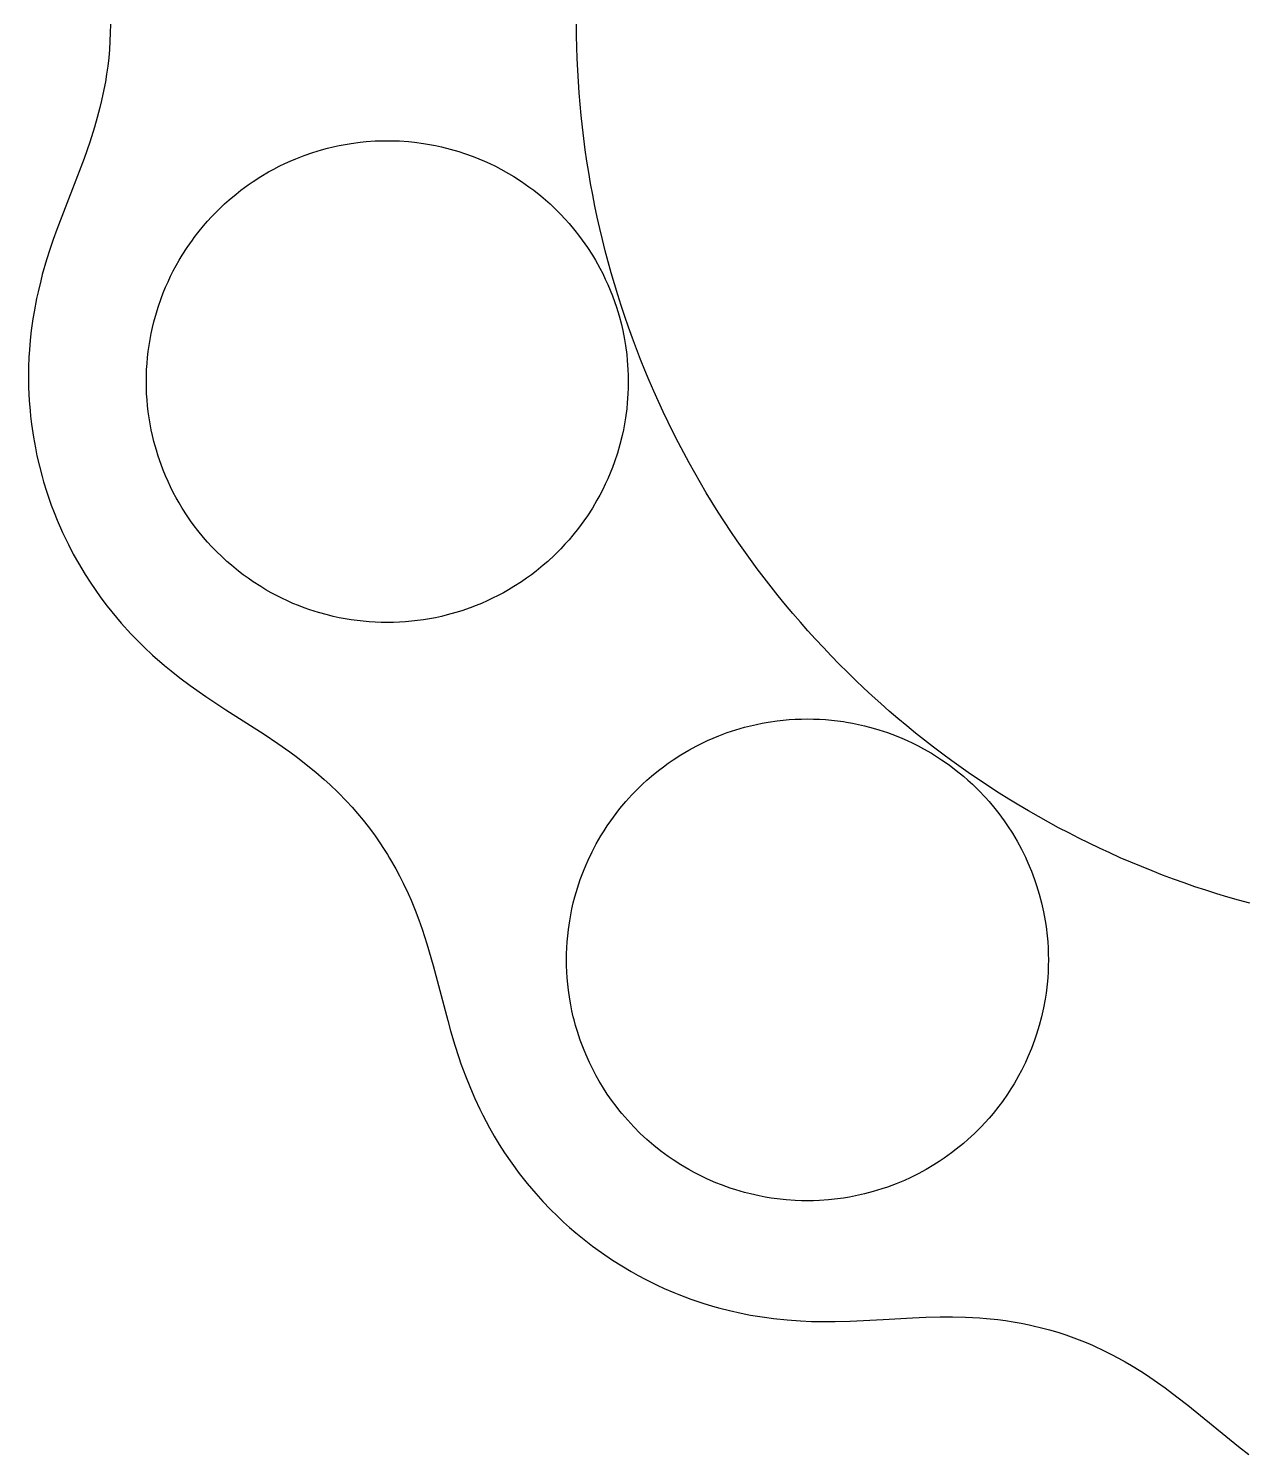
# Model space of a CAD drawing. Header units: metres. Extents: x -0.84 to 0.92, y -0.92 to 0.92.
# Drawn here: x -0.841 to -0.106, y -0.866 to -0.003 of the extents above; entities that cross this region are included whole.
import ezdxf

# ---------------------------------------------------------------- set-up
doc = ezdxf.new("R2010")
doc.units = ezdxf.units.M

msp = doc.modelspace()

# ---------------------------------------------------------------- linework, layer by layer
for p, q in [((-0.79166, 0), (-0.79172, -0.00514)), ((-0.50946, -0.00691), (-0.50951, 0)), ((-0.79172, -0.00514), (-0.79192, -0.01025)), ((-0.50934, -0.01384), (-0.50946, -0.00691)), ((-0.79225, -0.01534), (-0.79269, -0.02034)), ((-0.79192, -0.01025), (-0.79225, -0.01534)), ((-0.50911, -0.02077), (-0.50934, -0.01384)), ((-0.79327, -0.02528), (-0.79395, -0.03011)), ((-0.79269, -0.02034), (-0.79327, -0.02528)), ((-0.5088, -0.02768), (-0.50911, -0.02077)), ((-0.79395, -0.03011), (-0.79471, -0.03484)), ((-0.50842, -0.03461), (-0.5088, -0.02768)), ((-0.79556, -0.03943), (-0.79698, -0.0461)), ((-0.79471, -0.03484), (-0.79556, -0.03943)), ((-0.50794, -0.0415), (-0.50842, -0.03461)), ((-0.50737, -0.04842), (-0.50794, -0.0415)), ((-0.79799, -0.05035), (-0.79961, -0.0565)), ((-0.79698, -0.0461), (-0.79799, -0.05035)), ((-0.50673, -0.05531), (-0.50737, -0.04842)), ((-0.79961, -0.0565), (-0.80127, -0.06233)), ((-0.50598, -0.06219), (-0.50673, -0.05531)), ((-0.80127, -0.06233), (-0.80415, -0.0714)), ((-0.50516, -0.06908), (-0.50598, -0.06219)), ((-0.80415, -0.0714), (-0.80762, -0.08131)), ((-0.67433, -0.07941), (-0.66913, -0.07761)), ((-0.66913, -0.07761), (-0.66386, -0.076)), ((-0.66386, -0.076), (-0.66034, -0.07506)), ((-0.66034, -0.07506), (-0.65677, -0.07419)), ((-0.65677, -0.07419), (-0.65318, -0.07341)), ((-0.65318, -0.07341), (-0.64958, -0.07272)), ((-0.64958, -0.07272), (-0.64597, -0.07213)), ((-0.64597, -0.07213), (-0.64052, -0.0714)), ((-0.64052, -0.0714), (-0.63687, -0.07103)), ((-0.63687, -0.07103), (-0.63139, -0.07065)), ((-0.63139, -0.07065), (-0.62773, -0.07051)), ((-0.62773, -0.07051), (-0.62407, -0.07047)), ((-0.62407, -0.07047), (-0.62041, -0.07051)), ((-0.62041, -0.07051), (-0.61674, -0.07065)), ((-0.61674, -0.07065), (-0.61125, -0.07103)), ((-0.61125, -0.07103), (-0.6076, -0.0714)), ((-0.6076, -0.0714), (-0.60216, -0.07213)), ((-0.60216, -0.07213), (-0.59854, -0.07272)), ((-0.59854, -0.07272), (-0.59494, -0.07341)), ((-0.59494, -0.07341), (-0.59135, -0.07419)), ((-0.59135, -0.07419), (-0.58603, -0.07552)), ((-0.58603, -0.07552), (-0.58075, -0.07706)), ((-0.58075, -0.07706), (-0.57725, -0.07819)), ((-0.50424, -0.07594), (-0.50516, -0.06908)), ((-0.50325, -0.08279), (-0.50424, -0.07594)), ((-0.80762, -0.08131), (-0.82408, -0.12413)), ((-0.6927, -0.08763), (-0.68945, -0.08595)), ((-0.68945, -0.08595), (-0.68616, -0.08435)), ((-0.68616, -0.08435), (-0.68282, -0.08282)), ((-0.68282, -0.08282), (-0.67944, -0.08139)), ((-0.67944, -0.08139), (-0.67433, -0.07941)), ((-0.57725, -0.07819), (-0.57208, -0.08005)), ((-0.57208, -0.08005), (-0.56868, -0.08139)), ((-0.56868, -0.08139), (-0.56531, -0.08282)), ((-0.56531, -0.08282), (-0.56197, -0.08435)), ((-0.56197, -0.08435), (-0.55867, -0.08595)), ((-0.55867, -0.08595), (-0.55542, -0.08763)), ((-0.50217, -0.08963), (-0.50325, -0.08279)), ((-0.70528, -0.09517), (-0.70065, -0.09219)), ((-0.70065, -0.09219), (-0.69592, -0.0894)), ((-0.69592, -0.0894), (-0.6927, -0.08763)), ((-0.55542, -0.08763), (-0.55061, -0.09032)), ((-0.55061, -0.09032), (-0.54747, -0.09219)), ((-0.54747, -0.09219), (-0.54285, -0.09517)), ((-0.50099, -0.09647), (-0.50217, -0.08963)), ((-0.71982, -0.10631), (-0.71561, -0.10278)), ((-0.71561, -0.10278), (-0.71272, -0.10051)), ((-0.71272, -0.10051), (-0.7083, -0.09726)), ((-0.7083, -0.09726), (-0.70528, -0.09517)), ((-0.54285, -0.09517), (-0.53834, -0.09833)), ((-0.53834, -0.09833), (-0.53542, -0.10051)), ((-0.53542, -0.10051), (-0.53111, -0.10394)), ((-0.49974, -0.10327), (-0.50099, -0.09647)), ((-0.4984, -0.11006), (-0.49974, -0.10327)), ((-0.72653, -0.11253), (-0.72255, -0.10875)), ((-0.72255, -0.10875), (-0.71982, -0.10631)), ((-0.53111, -0.10394), (-0.52832, -0.10631)), ((-0.52832, -0.10631), (-0.52557, -0.10875)), ((-0.52557, -0.10875), (-0.5229, -0.11125)), ((-0.5229, -0.11125), (-0.51901, -0.11514)), ((-0.49698, -0.11685), (-0.4984, -0.11006)), ((-0.73526, -0.12195), (-0.73285, -0.11917)), ((-0.73285, -0.11917), (-0.73038, -0.11647)), ((-0.73038, -0.11647), (-0.72653, -0.11253)), ((-0.51901, -0.11514), (-0.51651, -0.11781)), ((-0.51651, -0.11781), (-0.51407, -0.12056)), ((-0.51407, -0.12056), (-0.51054, -0.12477)), ((-0.49547, -0.12361), (-0.49698, -0.11685)), ((-0.82408, -0.12413), (-0.82626, -0.13025)), ((-0.74205, -0.13059), (-0.74097, -0.1291)), ((-0.74097, -0.1291), (-0.73874, -0.12621)), ((-0.73874, -0.12621), (-0.73526, -0.12195)), ((-0.51054, -0.12477), (-0.50827, -0.12765)), ((-0.50827, -0.12765), (-0.50609, -0.13059)), ((-0.49387, -0.13034), (-0.49547, -0.12361)), ((-0.82834, -0.13641), (-0.83031, -0.14262)), ((-0.82626, -0.13025), (-0.82834, -0.13641)), ((-0.74817, -0.13971), (-0.74519, -0.13509)), ((-0.74519, -0.13509), (-0.74205, -0.13059)), ((-0.50609, -0.13059), (-0.50293, -0.13509)), ((-0.50293, -0.13509), (-0.49995, -0.13971)), ((-0.49219, -0.13707), (-0.49387, -0.13034)), ((-0.49043, -0.14377), (-0.49219, -0.13707)), ((-0.83031, -0.14262), (-0.83286, -0.15149)), ((-0.75359, -0.14928), (-0.75186, -0.14604)), ((-0.75186, -0.14604), (-0.75006, -0.14285)), ((-0.75006, -0.14285), (-0.74817, -0.13971)), ((-0.49995, -0.13971), (-0.49808, -0.14285)), ((-0.49808, -0.14285), (-0.49539, -0.14766)), ((-0.48857, -0.15044), (-0.49043, -0.14377)), ((-0.83286, -0.15149), (-0.83386, -0.15537)), ((-0.75679, -0.15587), (-0.75523, -0.15256)), ((-0.75523, -0.15256), (-0.75359, -0.14928)), ((-0.49539, -0.14766), (-0.49371, -0.15091)), ((-0.49371, -0.15091), (-0.49211, -0.15421)), ((-0.49211, -0.15421), (-0.49058, -0.15755)), ((-0.48665, -0.15709), (-0.48857, -0.15044)), ((-0.83543, -0.16194), (-0.8363, -0.16595)), ((-0.83386, -0.15537), (-0.83543, -0.16194)), ((-0.76097, -0.16605), (-0.75966, -0.16261)), ((-0.75966, -0.16261), (-0.75827, -0.15923)), ((-0.75827, -0.15923), (-0.75679, -0.15587)), ((-0.49058, -0.15755), (-0.48915, -0.16092)), ((-0.48915, -0.16092), (-0.48781, -0.16432)), ((-0.48463, -0.16371), (-0.48665, -0.15709)), ((-0.48253, -0.17032), (-0.48463, -0.16371)), ((-0.8363, -0.16595), (-0.83786, -0.17416)), ((-0.76385, -0.17474), (-0.76276, -0.17123)), ((-0.76276, -0.17123), (-0.76097, -0.16605)), ((-0.48781, -0.16432), (-0.48654, -0.16777)), ((-0.48654, -0.16777), (-0.48537, -0.17123)), ((-0.48537, -0.17123), (-0.48377, -0.1765)), ((-0.48035, -0.17689), (-0.48253, -0.17032)), ((-0.83855, -0.17835), (-0.83952, -0.18544)), ((-0.83786, -0.17416), (-0.83855, -0.17835)), ((-0.76619, -0.18359), (-0.76532, -0.18004)), ((-0.76532, -0.18004), (-0.76385, -0.17474)), ((-0.48377, -0.1765), (-0.48238, -0.18181)), ((-0.47809, -0.18344), (-0.48035, -0.17689)), ((-0.83952, -0.18544), (-0.84015, -0.19124)), ((-0.76765, -0.19078), (-0.76697, -0.18718)), ((-0.76697, -0.18718), (-0.76619, -0.18359)), ((-0.48238, -0.18181), (-0.48155, -0.18538)), ((-0.48155, -0.18538), (-0.48048, -0.19078)), ((-0.47574, -0.18996), (-0.47809, -0.18344)), ((-0.84065, -0.19713), (-0.84093, -0.2016)), ((-0.84015, -0.19124), (-0.84065, -0.19713)), ((-0.76916, -0.20167), (-0.76875, -0.19803)), ((-0.76875, -0.19803), (-0.76825, -0.1944)), ((-0.76825, -0.1944), (-0.76765, -0.19078)), ((-0.48048, -0.19078), (-0.47989, -0.1944)), ((-0.47989, -0.1944), (-0.47916, -0.19984)), ((-0.47331, -0.19644), (-0.47574, -0.18996)), ((-0.4708, -0.2029), (-0.47331, -0.19644)), ((-0.84093, -0.2016), (-0.84116, -0.20764)), ((-0.76971, -0.20898), (-0.76948, -0.20532)), ((-0.76948, -0.20532), (-0.76916, -0.20167)), ((-0.47916, -0.19984), (-0.47879, -0.20349)), ((-0.47879, -0.20349), (-0.47841, -0.20898)), ((-0.46822, -0.20932), (-0.4708, -0.2029)), ((-0.84116, -0.20764), (-0.84122, -0.21222)), ((-0.84122, -0.21222), (-0.84122, -0.2153)), ((-0.84122, -0.2153), (-0.84113, -0.21994)), ((-0.7699, -0.21631), (-0.76985, -0.21265)), ((-0.76985, -0.21265), (-0.76971, -0.20898)), ((-0.47841, -0.20898), (-0.47827, -0.21265)), ((-0.47827, -0.21265), (-0.47823, -0.21631)), ((-0.46555, -0.21571), (-0.46822, -0.20932)), ((-0.46278, -0.22206), (-0.46555, -0.21571)), ((-0.84113, -0.21994), (-0.84076, -0.22775)), ((-0.76985, -0.21997), (-0.7699, -0.21631)), ((-0.76971, -0.22363), (-0.76985, -0.21997)), ((-0.76948, -0.22729), (-0.76971, -0.22363)), ((-0.47841, -0.22363), (-0.47879, -0.22911)), ((-0.47827, -0.21997), (-0.47841, -0.22363)), ((-0.47823, -0.21631), (-0.47827, -0.21997)), ((-0.45996, -0.22839), (-0.46278, -0.22206)), ((-0.84076, -0.22775), (-0.84026, -0.23407)), ((-0.76916, -0.23094), (-0.76948, -0.22729)), ((-0.76875, -0.23459), (-0.76916, -0.23094)), ((-0.47916, -0.23276), (-0.47989, -0.23821)), ((-0.47879, -0.22911), (-0.47916, -0.23276)), ((-0.45705, -0.23468), (-0.45996, -0.22839)), ((-0.84026, -0.23407), (-0.83995, -0.23723)), ((-0.83995, -0.23723), (-0.83939, -0.242)), ((-0.76825, -0.23821), (-0.76875, -0.23459)), ((-0.76765, -0.24182), (-0.76825, -0.23821)), ((-0.47989, -0.23821), (-0.48048, -0.24182)), ((-0.45406, -0.24092), (-0.45705, -0.23468)), ((-0.45099, -0.24713), (-0.45406, -0.24092)), ((-0.83939, -0.242), (-0.83823, -0.24997)), ((-0.83823, -0.24997), (-0.83708, -0.25635)), ((-0.76697, -0.24542), (-0.76765, -0.24182)), ((-0.76619, -0.24901), (-0.76697, -0.24542)), ((-0.76532, -0.25258), (-0.76619, -0.24901)), ((-0.48195, -0.24901), (-0.48328, -0.25435)), ((-0.48117, -0.24542), (-0.48195, -0.24901)), ((-0.48048, -0.24182), (-0.48117, -0.24542)), ((-0.44784, -0.25331), (-0.45099, -0.24713)), ((-0.83708, -0.25635), (-0.83609, -0.26114)), ((-0.76385, -0.25787), (-0.76532, -0.25258)), ((-0.76276, -0.26137), (-0.76385, -0.25787)), ((-0.48328, -0.25435), (-0.48482, -0.25963)), ((-0.44463, -0.25943), (-0.44784, -0.25331)), ((-0.83609, -0.26114), (-0.83462, -0.2675)), ((-0.83462, -0.2675), (-0.83296, -0.27383)), ((-0.76097, -0.26657), (-0.76276, -0.26137)), ((-0.75966, -0.26999), (-0.76097, -0.26657)), ((-0.48654, -0.26485), (-0.48781, -0.26828)), ((-0.48482, -0.25963), (-0.48654, -0.26485)), ((-0.44133, -0.26553), (-0.44463, -0.25943)), ((-0.43796, -0.27158), (-0.44133, -0.26553)), ((-0.83296, -0.27383), (-0.83206, -0.27699)), ((-0.75827, -0.27338), (-0.75966, -0.26999)), ((-0.75679, -0.27673), (-0.75827, -0.27338)), ((-0.49058, -0.27505), (-0.49211, -0.2784)), ((-0.48915, -0.27168), (-0.49058, -0.27505)), ((-0.48781, -0.26828), (-0.48915, -0.27168)), ((-0.43451, -0.27757), (-0.43796, -0.27158)), ((-0.83206, -0.27699), (-0.83012, -0.28326)), ((-0.83012, -0.28326), (-0.82745, -0.29102)), ((-0.75523, -0.28004), (-0.75679, -0.27673)), ((-0.75359, -0.28332), (-0.75523, -0.28004)), ((-0.75186, -0.28656), (-0.75359, -0.28332)), ((-0.49371, -0.28169), (-0.49539, -0.28494)), ((-0.49211, -0.2784), (-0.49371, -0.28169)), ((-0.43098, -0.28354), (-0.43451, -0.27757)), ((-0.42738, -0.28946), (-0.43098, -0.28354)), ((-0.82745, -0.29102), (-0.82571, -0.29561)), ((-0.75006, -0.28975), (-0.75186, -0.28656)), ((-0.74817, -0.29289), (-0.75006, -0.28975)), ((-0.74519, -0.29752), (-0.74817, -0.29289)), ((-0.49995, -0.29289), (-0.50293, -0.29752)), ((-0.49716, -0.28816), (-0.49995, -0.29289)), ((-0.49539, -0.28494), (-0.49716, -0.28816)), ((-0.42371, -0.29533), (-0.42738, -0.28946)), ((-0.82571, -0.29561), (-0.82388, -0.30017)), ((-0.82388, -0.30017), (-0.82062, -0.30765)), ((-0.74312, -0.30054), (-0.74519, -0.29752)), ((-0.74097, -0.3035), (-0.74312, -0.30054)), ((-0.50502, -0.30054), (-0.50827, -0.30496)), ((-0.50293, -0.29752), (-0.50502, -0.30054)), ((-0.41995, -0.30115), (-0.42371, -0.29533)), ((-0.41614, -0.30693), (-0.41995, -0.30115)), ((-0.82062, -0.30765), (-0.81711, -0.31496)), ((-0.73874, -0.30641), (-0.74097, -0.3035)), ((-0.73526, -0.31067), (-0.73874, -0.30641)), ((-0.73285, -0.31343), (-0.73526, -0.31067)), ((-0.5117, -0.30927), (-0.51407, -0.31206)), ((-0.50827, -0.30496), (-0.5117, -0.30927)), ((-0.41225, -0.31267), (-0.41614, -0.30693)), ((-0.81711, -0.31496), (-0.81413, -0.32068)), ((-0.73038, -0.31613), (-0.73285, -0.31343)), ((-0.72783, -0.31877), (-0.73038, -0.31613)), ((-0.72389, -0.32262), (-0.72783, -0.31877)), ((-0.51901, -0.31746), (-0.5229, -0.32135)), ((-0.51651, -0.31479), (-0.51901, -0.31746)), ((-0.51407, -0.31206), (-0.51651, -0.31479)), ((-0.40828, -0.31834), (-0.41225, -0.31267)), ((-0.40424, -0.32398), (-0.40828, -0.31834)), ((-0.81413, -0.32068), (-0.81102, -0.32626)), ((-0.81102, -0.32626), (-0.80695, -0.33307)), ((-0.72119, -0.32509), (-0.72389, -0.32262)), ((-0.71843, -0.3275), (-0.72119, -0.32509)), ((-0.71417, -0.33098), (-0.71843, -0.3275)), ((-0.52971, -0.3275), (-0.53397, -0.33098)), ((-0.52693, -0.32509), (-0.52971, -0.3275)), ((-0.5229, -0.32135), (-0.52693, -0.32509)), ((-0.40013, -0.32954), (-0.40424, -0.32398)), ((-0.80695, -0.33307), (-0.80354, -0.33836)), ((-0.71126, -0.33321), (-0.71417, -0.33098)), ((-0.7083, -0.33536), (-0.71126, -0.33321)), ((-0.70528, -0.33743), (-0.7083, -0.33536)), ((-0.53984, -0.33536), (-0.54285, -0.33743)), ((-0.53687, -0.33321), (-0.53984, -0.33536)), ((-0.53397, -0.33098), (-0.53687, -0.33321)), ((-0.39595, -0.33507), (-0.40013, -0.32954)), ((-0.39171, -0.34055), (-0.39595, -0.33507)), ((-0.80354, -0.33836), (-0.80092, -0.34222)), ((-0.80092, -0.34222), (-0.79735, -0.34724)), ((-0.70065, -0.34041), (-0.70528, -0.33743)), ((-0.69751, -0.3423), (-0.70065, -0.34041)), ((-0.69432, -0.3441), (-0.69751, -0.3423)), ((-0.69109, -0.34582), (-0.69432, -0.3441)), ((-0.5538, -0.3441), (-0.55704, -0.34582)), ((-0.55061, -0.3423), (-0.5538, -0.3441)), ((-0.54747, -0.34041), (-0.55061, -0.3423)), ((-0.54285, -0.33743), (-0.54747, -0.34041)), ((-0.3874, -0.34596), (-0.39171, -0.34055)), ((-0.79735, -0.34724), (-0.79367, -0.35213)), ((-0.79367, -0.35213), (-0.79086, -0.35567)), ((-0.6878, -0.34747), (-0.69109, -0.34582)), ((-0.68449, -0.34903), (-0.6878, -0.34747)), ((-0.68114, -0.35051), (-0.68449, -0.34903)), ((-0.67775, -0.3519), (-0.68114, -0.35051)), ((-0.67433, -0.35321), (-0.67775, -0.3519)), ((-0.67087, -0.35442), (-0.67433, -0.35321)), ((-0.57381, -0.35321), (-0.579, -0.355)), ((-0.57037, -0.3519), (-0.57381, -0.35321)), ((-0.56699, -0.35051), (-0.57037, -0.3519)), ((-0.56363, -0.34903), (-0.56699, -0.35051)), ((-0.56032, -0.34747), (-0.56363, -0.34903)), ((-0.55704, -0.34582), (-0.56032, -0.34747)), ((-0.38301, -0.35133), (-0.3874, -0.34596)), ((-0.37857, -0.35664), (-0.38301, -0.35133)), ((-0.79086, -0.35567), (-0.78801, -0.35913)), ((-0.78801, -0.35913), (-0.78513, -0.3625)), ((-0.78513, -0.3625), (-0.77925, -0.36897)), ((-0.66563, -0.35609), (-0.67087, -0.35442)), ((-0.66034, -0.35756), (-0.66563, -0.35609)), ((-0.65677, -0.35843), (-0.66034, -0.35756)), ((-0.65318, -0.35921), (-0.65677, -0.35843)), ((-0.64958, -0.35989), (-0.65318, -0.35921)), ((-0.64597, -0.36049), (-0.64958, -0.35989)), ((-0.64235, -0.36099), (-0.64597, -0.36049)), ((-0.6387, -0.3614), (-0.64235, -0.36099)), ((-0.63506, -0.36173), (-0.6387, -0.3614)), ((-0.63139, -0.36195), (-0.63506, -0.36173)), ((-0.62773, -0.36209), (-0.63139, -0.36195)), ((-0.62407, -0.36214), (-0.62773, -0.36209)), ((-0.62041, -0.36209), (-0.62407, -0.36214)), ((-0.61674, -0.36195), (-0.62041, -0.36209)), ((-0.61308, -0.36173), (-0.61674, -0.36195)), ((-0.60944, -0.3614), (-0.61308, -0.36173)), ((-0.60579, -0.36099), (-0.60944, -0.3614)), ((-0.60216, -0.36049), (-0.60579, -0.36099)), ((-0.59854, -0.35989), (-0.60216, -0.36049)), ((-0.59494, -0.35921), (-0.59854, -0.35989)), ((-0.59135, -0.35843), (-0.59494, -0.35921)), ((-0.5878, -0.35756), (-0.59135, -0.35843)), ((-0.5825, -0.35609), (-0.5878, -0.35756)), ((-0.579, -0.355), (-0.5825, -0.35609)), ((-0.37405, -0.36189), (-0.37857, -0.35664)), ((-0.36948, -0.36708), (-0.37405, -0.36189)), ((-0.77925, -0.36897), (-0.77426, -0.37408)), ((-0.36482, -0.37222), (-0.36948, -0.36708)), ((-0.77426, -0.37408), (-0.77124, -0.37705)), ((-0.77124, -0.37705), (-0.76617, -0.38179)), ((-0.36012, -0.3773), (-0.36482, -0.37222)), ((-0.35535, -0.38232), (-0.36012, -0.3773)), ((-0.76617, -0.38179), (-0.759, -0.38806)), ((-0.759, -0.38806), (-0.75488, -0.39146)), ((-0.35051, -0.38728), (-0.35535, -0.38232)), ((-0.34561, -0.39218), (-0.35051, -0.38728)), ((-0.75488, -0.39146), (-0.7497, -0.39555)), ((-0.7497, -0.39555), (-0.74341, -0.40025)), ((-0.34065, -0.39702), (-0.34561, -0.39218)), ((-0.33563, -0.40178), (-0.34065, -0.39702)), ((-0.74341, -0.40025), (-0.73386, -0.40698)), ((-0.33055, -0.40649), (-0.33563, -0.40178)), ((-0.73386, -0.40698), (-0.72177, -0.41498)), ((-0.32542, -0.41115), (-0.33055, -0.40649)), ((-0.32022, -0.41573), (-0.32542, -0.41115)), ((-0.72177, -0.41498), (-0.69865, -0.42979)), ((-0.39709, -0.42305), (-0.39349, -0.42241)), ((-0.39349, -0.42241), (-0.38805, -0.42162)), ((-0.38805, -0.42162), (-0.38442, -0.4212)), ((-0.38442, -0.4212), (-0.38077, -0.42088)), ((-0.38077, -0.42088), (-0.37711, -0.42065)), ((-0.37711, -0.42065), (-0.37344, -0.42052)), ((-0.37344, -0.42052), (-0.36978, -0.42047)), ((-0.36978, -0.42047), (-0.3661, -0.42052)), ((-0.3661, -0.42052), (-0.36244, -0.42065)), ((-0.36244, -0.42065), (-0.35879, -0.42088)), ((-0.35879, -0.42088), (-0.35513, -0.4212)), ((-0.35513, -0.4212), (-0.3515, -0.42162)), ((-0.3515, -0.42162), (-0.34787, -0.42212)), ((-0.34787, -0.42212), (-0.34605, -0.42241)), ((-0.34605, -0.42241), (-0.34245, -0.42305)), ((-0.31497, -0.42024), (-0.32022, -0.41573)), ((-0.30966, -0.42468), (-0.31497, -0.42024)), ((-0.69865, -0.42979), (-0.6904, -0.43532)), ((-0.42685, -0.4321), (-0.42346, -0.43071)), ((-0.42346, -0.43071), (-0.4183, -0.42879)), ((-0.4183, -0.42879), (-0.4131, -0.42705)), ((-0.4131, -0.42705), (-0.40782, -0.42552)), ((-0.40782, -0.42552), (-0.40248, -0.42418)), ((-0.40248, -0.42418), (-0.4007, -0.42378)), ((-0.4007, -0.42378), (-0.39709, -0.42305)), ((-0.34245, -0.42305), (-0.33885, -0.42378)), ((-0.33885, -0.42378), (-0.33528, -0.42461)), ((-0.33528, -0.42461), (-0.32997, -0.42601)), ((-0.32997, -0.42601), (-0.32646, -0.42705)), ((-0.32646, -0.42705), (-0.32124, -0.42879)), ((-0.32124, -0.42879), (-0.31609, -0.43071)), ((-0.31609, -0.43071), (-0.3127, -0.4321)), ((-0.30429, -0.42906), (-0.30966, -0.42468)), ((-0.29887, -0.43338), (-0.30429, -0.42906)), ((-0.6904, -0.43532), (-0.68307, -0.44048)), ((-0.44637, -0.4422), (-0.44163, -0.43941)), ((-0.44163, -0.43941), (-0.4368, -0.43678)), ((-0.4368, -0.43678), (-0.43352, -0.43513)), ((-0.43352, -0.43513), (-0.43021, -0.43358)), ((-0.43021, -0.43358), (-0.42685, -0.4321)), ((-0.3127, -0.4321), (-0.30934, -0.43358)), ((-0.30934, -0.43358), (-0.30603, -0.43513)), ((-0.30603, -0.43513), (-0.30275, -0.43678)), ((-0.30275, -0.43678), (-0.29951, -0.43851)), ((-0.29951, -0.43851), (-0.29475, -0.44125)), ((-0.29341, -0.43762), (-0.29887, -0.43338)), ((-0.28787, -0.4418), (-0.29341, -0.43762)), ((-0.68307, -0.44048), (-0.67848, -0.44385)), ((-0.67848, -0.44385), (-0.67213, -0.44878)), ((-0.67213, -0.44878), (-0.66724, -0.45279)), ((-0.45697, -0.4494), (-0.45401, -0.44725)), ((-0.45401, -0.44725), (-0.45099, -0.44517)), ((-0.45099, -0.44517), (-0.44637, -0.4422)), ((-0.29475, -0.44125), (-0.29164, -0.44318)), ((-0.29164, -0.44318), (-0.28856, -0.44517)), ((-0.28856, -0.44517), (-0.28406, -0.44832)), ((-0.2823, -0.44591), (-0.28787, -0.4418)), ((-0.28406, -0.44832), (-0.27966, -0.45163)), ((-0.27667, -0.44994), (-0.2823, -0.44591)), ((-0.66724, -0.45279), (-0.66223, -0.45712)), ((-0.66223, -0.45712), (-0.65884, -0.4602)), ((-0.4669, -0.45752), (-0.46414, -0.45511)), ((-0.46414, -0.45511), (-0.45988, -0.45163)), ((-0.45988, -0.45163), (-0.45697, -0.4494)), ((-0.27966, -0.45163), (-0.27541, -0.45511)), ((-0.271, -0.4539), (-0.27667, -0.44994)), ((-0.27541, -0.45511), (-0.27264, -0.45752)), ((-0.26526, -0.45779), (-0.271, -0.4539)), ((-0.65884, -0.4602), (-0.65375, -0.46509)), ((-0.65375, -0.46509), (-0.64867, -0.47031)), ((-0.47609, -0.46648), (-0.47224, -0.46254)), ((-0.47224, -0.46254), (-0.4696, -0.45999)), ((-0.4696, -0.45999), (-0.4669, -0.45752)), ((-0.27264, -0.45752), (-0.26994, -0.45999)), ((-0.26994, -0.45999), (-0.26601, -0.46384)), ((-0.26601, -0.46384), (-0.26222, -0.46782)), ((-0.25949, -0.46162), (-0.26526, -0.45779)), ((-0.25366, -0.46536), (-0.25949, -0.46162)), ((-0.24779, -0.46904), (-0.25366, -0.46536)), ((-0.64867, -0.47031), (-0.64531, -0.47397)), ((-0.64531, -0.47397), (-0.642, -0.47775)), ((-0.48331, -0.47476), (-0.47977, -0.47055)), ((-0.47977, -0.47055), (-0.47609, -0.46648)), ((-0.26222, -0.46782), (-0.25978, -0.47055)), ((-0.25978, -0.47055), (-0.25626, -0.47476)), ((-0.24188, -0.47264), (-0.24779, -0.46904)), ((-0.23592, -0.47617), (-0.24188, -0.47264)), ((-0.642, -0.47775), (-0.63875, -0.48167)), ((-0.63875, -0.48167), (-0.63557, -0.48569)), ((-0.49091, -0.48509), (-0.48883, -0.48207)), ((-0.48883, -0.48207), (-0.48557, -0.47765)), ((-0.48557, -0.47765), (-0.48331, -0.47476)), ((-0.25626, -0.47476), (-0.25398, -0.47765)), ((-0.25398, -0.47765), (-0.25073, -0.48207)), ((-0.25073, -0.48207), (-0.24864, -0.48509)), ((-0.2299, -0.47961), (-0.23592, -0.47617)), ((-0.22386, -0.483), (-0.2299, -0.47961)), ((-0.21777, -0.4863), (-0.22386, -0.483)), ((-0.63557, -0.48569), (-0.63251, -0.48981)), ((-0.63251, -0.48981), (-0.631, -0.4919)), ((-0.631, -0.4919), (-0.6281, -0.49614)), ((-0.49757, -0.49605), (-0.49483, -0.49129)), ((-0.49483, -0.49129), (-0.4929, -0.48816)), ((-0.4929, -0.48816), (-0.49091, -0.48509)), ((-0.24864, -0.48509), (-0.24567, -0.48972)), ((-0.24567, -0.48972), (-0.24287, -0.49445)), ((-0.21164, -0.48952), (-0.21777, -0.4863)), ((-0.20546, -0.49266), (-0.21164, -0.48952)), ((-0.6281, -0.49614), (-0.62668, -0.49828)), ((-0.62668, -0.49828), (-0.62396, -0.50258)), ((-0.50012, -0.50092), (-0.49757, -0.49605)), ((-0.24287, -0.49445), (-0.24025, -0.49928)), ((-0.24025, -0.49928), (-0.23782, -0.50421)), ((-0.19925, -0.49573), (-0.20546, -0.49266)), ((-0.19301, -0.49872), (-0.19925, -0.49573)), ((-0.18672, -0.50163), (-0.19301, -0.49872)), ((-0.62396, -0.50258), (-0.62265, -0.50473)), ((-0.62265, -0.50473), (-0.61894, -0.51121)), ((-0.50537, -0.51262), (-0.50398, -0.50923)), ((-0.50398, -0.50923), (-0.5025, -0.50587)), ((-0.5025, -0.50587), (-0.50012, -0.50092)), ((-0.23782, -0.50421), (-0.2363, -0.50755)), ((-0.2363, -0.50755), (-0.23418, -0.51262)), ((-0.18041, -0.50446), (-0.18672, -0.50163)), ((-0.17404, -0.5072), (-0.18041, -0.50446)), ((-0.16765, -0.50987), (-0.17404, -0.5072)), ((-0.61894, -0.51121), (-0.61665, -0.51552)), ((-0.61665, -0.51552), (-0.61449, -0.51979)), ((-0.50903, -0.52298), (-0.50729, -0.51776)), ((-0.50729, -0.51776), (-0.50537, -0.51262)), ((-0.23418, -0.51262), (-0.23225, -0.51776)), ((-0.23225, -0.51776), (-0.23108, -0.52124)), ((-0.16122, -0.51247), (-0.16765, -0.50987)), ((-0.15477, -0.51498), (-0.16122, -0.51247)), ((-0.14829, -0.51741), (-0.15477, -0.51498)), ((-0.14177, -0.51975), (-0.14829, -0.51741)), ((-0.61449, -0.51979), (-0.61153, -0.52611)), ((-0.61153, -0.52611), (-0.60971, -0.53024)), ((-0.51056, -0.52826), (-0.50903, -0.52298)), ((-0.23108, -0.52124), (-0.22948, -0.52651)), ((-0.22948, -0.52651), (-0.22807, -0.53182)), ((-0.13522, -0.52202), (-0.14177, -0.51975)), ((-0.12865, -0.5242), (-0.13522, -0.52202)), ((-0.12205, -0.52629), (-0.12865, -0.5242)), ((-0.11542, -0.52831), (-0.12205, -0.52629)), ((-0.60971, -0.53024), (-0.60722, -0.53629)), ((-0.5123, -0.53538), (-0.51148, -0.53182)), ((-0.51148, -0.53182), (-0.51056, -0.52826)), ((-0.22807, -0.53182), (-0.22688, -0.53719)), ((-0.10877, -0.53024), (-0.11542, -0.52831)), ((-0.1021, -0.53209), (-0.10877, -0.53024)), ((-0.60722, -0.53629), (-0.605, -0.54211)), ((-0.605, -0.54211), (-0.603, -0.54775)), ((-0.51446, -0.54802), (-0.51367, -0.54259)), ((-0.51367, -0.54259), (-0.51303, -0.53897)), ((-0.51303, -0.53897), (-0.5123, -0.53538)), ((-0.22688, -0.53719), (-0.22588, -0.54259)), ((-0.22588, -0.54259), (-0.22533, -0.5462)), ((-0.603, -0.54775), (-0.6001, -0.55666)), ((-0.5152, -0.55531), (-0.51488, -0.55167)), ((-0.51488, -0.55167), (-0.51446, -0.54802)), ((-0.22533, -0.5462), (-0.22467, -0.55167)), ((-0.22467, -0.55167), (-0.22435, -0.55531)), ((-0.6001, -0.55666), (-0.59628, -0.56973)), ((-0.51556, -0.56264), (-0.51543, -0.55897)), ((-0.51543, -0.55897), (-0.5152, -0.55531)), ((-0.22435, -0.55531), (-0.22412, -0.55897)), ((-0.22412, -0.55897), (-0.22398, -0.56264)), ((-0.51561, -0.5663), (-0.51556, -0.56264)), ((-0.51556, -0.56996), (-0.51561, -0.5663)), ((-0.22398, -0.56264), (-0.22394, -0.5663)), ((-0.22394, -0.5663), (-0.22398, -0.56996)), ((-0.59628, -0.56973), (-0.58752, -0.60298)), ((-0.51543, -0.57364), (-0.51556, -0.56996)), ((-0.5152, -0.57729), (-0.51543, -0.57364)), ((-0.51488, -0.58095), (-0.5152, -0.57729)), ((-0.22435, -0.57729), (-0.22467, -0.58095)), ((-0.22412, -0.57364), (-0.22435, -0.57729)), ((-0.22398, -0.56996), (-0.22412, -0.57364)), ((-0.51446, -0.58458), (-0.51488, -0.58095)), ((-0.51367, -0.59003), (-0.51446, -0.58458)), ((-0.22533, -0.58639), (-0.22588, -0.59003)), ((-0.22467, -0.58095), (-0.22533, -0.58639)), ((-0.51303, -0.59363), (-0.51367, -0.59003)), ((-0.5123, -0.59723), (-0.51303, -0.59363)), ((-0.22688, -0.59543), (-0.22807, -0.6008)), ((-0.22588, -0.59003), (-0.22688, -0.59543)), ((-0.58752, -0.60298), (-0.58577, -0.6093)), ((-0.51148, -0.6008), (-0.5123, -0.59723)), ((-0.51103, -0.60257), (-0.51148, -0.6008)), ((-0.51007, -0.60611), (-0.51103, -0.60257)), ((-0.22807, -0.6008), (-0.22948, -0.60611)), ((-0.58577, -0.6093), (-0.58318, -0.61803)), ((-0.50903, -0.60962), (-0.51007, -0.60611)), ((-0.50729, -0.61484), (-0.50903, -0.60962)), ((-0.23108, -0.61137), (-0.23225, -0.61484)), ((-0.22948, -0.60611), (-0.23108, -0.61137)), ((-0.58318, -0.61803), (-0.58078, -0.62544)), ((-0.50537, -0.61999), (-0.50729, -0.61484)), ((-0.50398, -0.62338), (-0.50537, -0.61999)), ((-0.23418, -0.61999), (-0.2363, -0.62506)), ((-0.23225, -0.61484), (-0.23418, -0.61999)), ((-0.58078, -0.62544), (-0.5795, -0.62917)), ((-0.5795, -0.62917), (-0.57678, -0.6366)), ((-0.50172, -0.6284), (-0.50398, -0.62338)), ((-0.4993, -0.63333), (-0.50172, -0.6284)), ((-0.23782, -0.6284), (-0.24025, -0.63333)), ((-0.2363, -0.62506), (-0.23782, -0.6284)), ((-0.57678, -0.6366), (-0.57379, -0.64407)), ((-0.49757, -0.63657), (-0.4993, -0.63333)), ((-0.49576, -0.63975), (-0.49757, -0.63657)), ((-0.24197, -0.63657), (-0.24472, -0.64133)), ((-0.24025, -0.63333), (-0.24197, -0.63657)), ((-0.57379, -0.64407), (-0.57107, -0.65033)), ((-0.49388, -0.6429), (-0.49576, -0.63975)), ((-0.49091, -0.64752), (-0.49388, -0.6429)), ((-0.24664, -0.64444), (-0.24864, -0.64752)), ((-0.24472, -0.64133), (-0.24664, -0.64444)), ((-0.57107, -0.65033), (-0.56813, -0.65662)), ((-0.48776, -0.65202), (-0.49091, -0.64752)), ((-0.48557, -0.65497), (-0.48776, -0.65202)), ((-0.48331, -0.65784), (-0.48557, -0.65497)), ((-0.25398, -0.65497), (-0.25742, -0.65926)), ((-0.2518, -0.65202), (-0.25398, -0.65497)), ((-0.24864, -0.64752), (-0.2518, -0.65202)), ((-0.56813, -0.65662), (-0.56625, -0.6604)), ((-0.56625, -0.6604), (-0.56429, -0.66419)), ((-0.56429, -0.66419), (-0.56222, -0.66798)), ((-0.48215, -0.65926), (-0.48331, -0.65784)), ((-0.47856, -0.66344), (-0.48215, -0.65926)), ((-0.47482, -0.66746), (-0.47856, -0.66344)), ((-0.25978, -0.66206), (-0.26222, -0.6648)), ((-0.25742, -0.65926), (-0.25978, -0.66206)), ((-0.56222, -0.66798), (-0.55933, -0.67305)), ((-0.55933, -0.67305), (-0.55627, -0.6781)), ((-0.47093, -0.67136), (-0.47482, -0.66746)), ((-0.4669, -0.6751), (-0.47093, -0.67136)), ((-0.26862, -0.67136), (-0.27264, -0.6751)), ((-0.26472, -0.66746), (-0.26862, -0.67136)), ((-0.26222, -0.6648), (-0.26472, -0.66746)), ((-0.55627, -0.6781), (-0.55304, -0.68314)), ((-0.46274, -0.67866), (-0.4669, -0.6751)), ((-0.45843, -0.6821), (-0.46274, -0.67866)), ((-0.27966, -0.68097), (-0.28258, -0.6832)), ((-0.27541, -0.67749), (-0.27966, -0.68097)), ((-0.27264, -0.6751), (-0.27541, -0.67749)), ((-0.55304, -0.68314), (-0.54875, -0.68939)), ((-0.54875, -0.68939), (-0.54419, -0.6956)), ((-0.45401, -0.68535), (-0.45843, -0.6821)), ((-0.45099, -0.68744), (-0.45401, -0.68535)), ((-0.44637, -0.69041), (-0.45099, -0.68744)), ((-0.44163, -0.69321), (-0.44637, -0.69041)), ((-0.29318, -0.69041), (-0.29791, -0.69321)), ((-0.2901, -0.68845), (-0.29318, -0.69041)), ((-0.28705, -0.6864), (-0.2901, -0.68845)), ((-0.28258, -0.6832), (-0.28705, -0.6864)), ((-0.54419, -0.6956), (-0.53935, -0.70172)), ((-0.43842, -0.69498), (-0.44163, -0.69321)), ((-0.43517, -0.69666), (-0.43842, -0.69498)), ((-0.43021, -0.69904), (-0.43517, -0.69666)), ((-0.42516, -0.70122), (-0.43021, -0.69904)), ((-0.30768, -0.69826), (-0.31102, -0.69978)), ((-0.30275, -0.69583), (-0.30768, -0.69826)), ((-0.29791, -0.69321), (-0.30275, -0.69583)), ((-0.53935, -0.70172), (-0.53424, -0.70775)), ((-0.53424, -0.70775), (-0.52997, -0.71248)), ((-0.42175, -0.70256), (-0.42516, -0.70122)), ((-0.41658, -0.70442), (-0.42175, -0.70256)), ((-0.4131, -0.70555), (-0.41658, -0.70442)), ((-0.40782, -0.70709), (-0.4131, -0.70555)), ((-0.40427, -0.70801), (-0.40782, -0.70709)), ((-0.32997, -0.7066), (-0.33528, -0.70801)), ((-0.32471, -0.705), (-0.32997, -0.7066)), ((-0.32124, -0.70383), (-0.32471, -0.705)), ((-0.31609, -0.7019), (-0.32124, -0.70383)), ((-0.31102, -0.69978), (-0.31609, -0.7019)), ((-0.52997, -0.71248), (-0.52553, -0.71713)), ((-0.39889, -0.7092), (-0.40427, -0.70801)), ((-0.39529, -0.70988), (-0.39889, -0.7092)), ((-0.39168, -0.71048), (-0.39529, -0.70988)), ((-0.38623, -0.71121), (-0.39168, -0.71048)), ((-0.38258, -0.71158), (-0.38623, -0.71121)), ((-0.37711, -0.71196), (-0.38258, -0.71158)), ((-0.37344, -0.7121), (-0.37711, -0.71196)), ((-0.36978, -0.71214), (-0.37344, -0.7121)), ((-0.3661, -0.7121), (-0.36978, -0.71214)), ((-0.36244, -0.71196), (-0.3661, -0.7121)), ((-0.35696, -0.71158), (-0.36244, -0.71196)), ((-0.35332, -0.71121), (-0.35696, -0.71158)), ((-0.34787, -0.71048), (-0.35332, -0.71121)), ((-0.34425, -0.70988), (-0.34787, -0.71048)), ((-0.34065, -0.7092), (-0.34425, -0.70988)), ((-0.33528, -0.70801), (-0.34065, -0.7092)), ((-0.52553, -0.71713), (-0.52092, -0.72168)), ((-0.52092, -0.72168), (-0.51738, -0.72501)), ((-0.51738, -0.72501), (-0.51375, -0.72829)), ((-0.51375, -0.72829), (-0.51002, -0.73149)), ((-0.51002, -0.73149), (-0.50496, -0.73564)), ((-0.50496, -0.73564), (-0.49977, -0.73964)), ((-0.49977, -0.73964), (-0.49446, -0.7435)), ((-0.49446, -0.7435), (-0.48767, -0.74811)), ((-0.48767, -0.74811), (-0.48213, -0.7516)), ((-0.48213, -0.7516), (-0.47652, -0.75493)), ((-0.47652, -0.75493), (-0.47226, -0.75731)), ((-0.47226, -0.75731), (-0.46796, -0.75958)), ((-0.46796, -0.75958), (-0.46509, -0.76105)), ((-0.46509, -0.76105), (-0.46074, -0.76315)), ((-0.46074, -0.76315), (-0.45639, -0.76515)), ((-0.45639, -0.76515), (-0.45055, -0.76767)), ((-0.45055, -0.76767), (-0.44763, -0.76886)), ((-0.44763, -0.76886), (-0.44031, -0.77162)), ((-0.44031, -0.77162), (-0.43738, -0.77264)), ((-0.43738, -0.77264), (-0.433, -0.77409)), ((-0.433, -0.77409), (-0.42716, -0.77588)), ((-0.42716, -0.77588), (-0.42281, -0.7771)), ((-0.42281, -0.7771), (-0.41702, -0.77858)), ((-0.41702, -0.77858), (-0.40985, -0.78018)), ((-0.40985, -0.78018), (-0.40418, -0.7813)), ((-0.40418, -0.7813), (-0.39575, -0.78267)), ((-0.39575, -0.78267), (-0.39023, -0.7834)), ((-0.39023, -0.7834), (-0.38203, -0.78426)), ((-0.38203, -0.78426), (-0.37398, -0.78484)), ((-0.37398, -0.78484), (-0.36737, -0.78513)), ((-0.36737, -0.78513), (-0.36081, -0.78526)), ((-0.36081, -0.78526), (-0.35301, -0.78525)), ((-0.35301, -0.78525), (-0.34392, -0.78502)), ((-0.34392, -0.78502), (-0.32385, -0.78398)), ((-0.32385, -0.78398), (-0.30621, -0.78294)), ((-0.30621, -0.78294), (-0.29811, -0.78259)), ((-0.29811, -0.78259), (-0.28941, -0.78238)), ((-0.28941, -0.78238), (-0.28198, -0.78236)), ((-0.28198, -0.78236), (-0.27408, -0.78255)), ((-0.27408, -0.78255), (-0.26569, -0.783)), ((-0.26569, -0.783), (-0.26132, -0.78336)), ((-0.26132, -0.78336), (-0.25456, -0.78407)), ((-0.25456, -0.78407), (-0.24992, -0.78468)), ((-0.24992, -0.78468), (-0.24519, -0.7854)), ((-0.24519, -0.7854), (-0.24039, -0.78626)), ((-0.24039, -0.78626), (-0.23552, -0.78725)), ((-0.23552, -0.78725), (-0.23306, -0.78778)), ((-0.23306, -0.78778), (-0.22815, -0.78897)), ((-0.22815, -0.78897), (-0.22321, -0.7903)), ((-0.22321, -0.7903), (-0.21829, -0.79176)), ((-0.21829, -0.79176), (-0.21339, -0.79335)), ((-0.21339, -0.79335), (-0.20856, -0.79506)), ((-0.20856, -0.79506), (-0.20378, -0.79689)), ((-0.20378, -0.79689), (-0.1991, -0.79883)), ((-0.1991, -0.79883), (-0.19679, -0.79982)), ((-0.19679, -0.79982), (-0.19008, -0.80295)), ((-0.19008, -0.80295), (-0.18574, -0.80512)), ((-0.18574, -0.80512), (-0.18156, -0.80733)), ((-0.18156, -0.80733), (-0.17754, -0.80957)), ((-0.17754, -0.80957), (-0.17364, -0.81184)), ((-0.17364, -0.81184), (-0.16808, -0.81528)), ((-0.16808, -0.81528), (-0.16455, -0.81755)), ((-0.16455, -0.81755), (-0.15791, -0.82207)), ((-0.15791, -0.82207), (-0.15327, -0.82539)), ((-0.15327, -0.82539), (-0.14612, -0.83076)), ((-0.14612, -0.83076), (-0.13956, -0.83591)), ((-0.13956, -0.83591), (-0.10883, -0.86093)), ((-0.10883, -0.86093), (-0.10265, -0.86571))]:
    msp.add_line(p, q)

doc.saveas('drawing.dxf')
